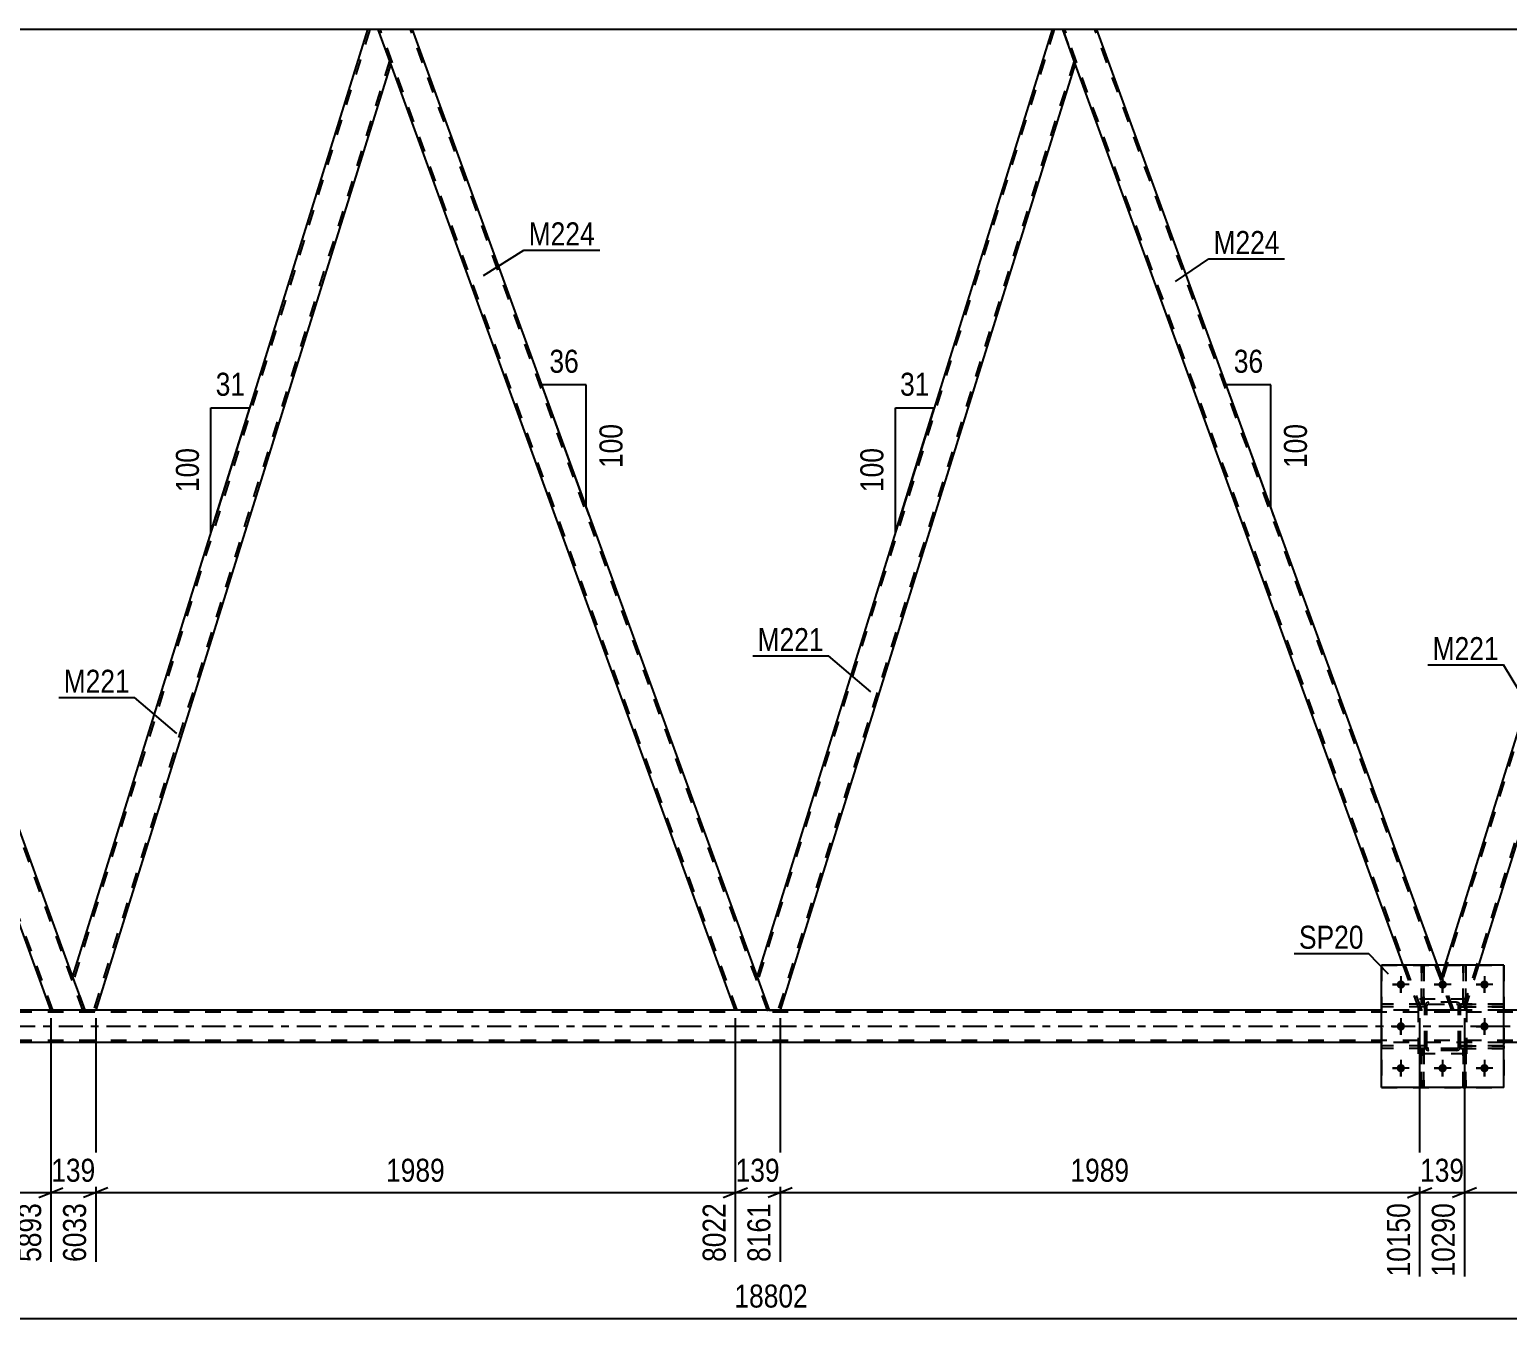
# Model space of a CAD drawing. Header units: millimetres. Extents: x 0 to 841, y 0 to 594.
# Drawn here: x 331.2 to 515, y 275.4 to 435.8 of the extents above; entities that cross this region are included whole.
import ezdxf

# ---------------------------------------------------------------- set-up
doc = ezdxf.new("R2010")
doc.units = ezdxf.units.MM
doc.linetypes.add('DXK_LINE_DOT2', pattern=[3.9198, 1.9599, -1.9599])
doc.linetypes.add('DXK_LINE_DOT3', pattern=[5.9187, 2.979, -0.9799, 0.9799, -0.9799])
doc.styles.add('Arial Narrow', font='ARIALN.TTF', dxfattribs={"height": 0.2})

# ---------------------------------------------------------------- blocks, each defined once
blk = doc.blocks.new('Part-103655156-4139 - 3756')
at = {"color": 7, "linetype": 'DXK_LINE_DOT2'}
for p, q in [((504.79, 314.51), (499.39, 314.51)), ((499.39, 314.19), (499.39, 314.51)), ((504.19, 314.19), (504.19, 314.51)), ((504.79, 314.51), (504.79, 314.19)), ((504.79, 314.19), (499.39, 314.19))]:
    blk.add_line(p, q, dxfattribs=at)
blk = doc.blocks.new('Part-103655156-4137 - 3756')
at = {"color": 7, "linetype": 'DXK_LINE_DOT2'}
for p, q in [((504.34, 319.35), (504.34, 314.51)), ((504.66, 319.35), (504.34, 319.35)), ((504.66, 314.51), (504.66, 319.35)), ((504.34, 315.11), (504.66, 315.11)), ((504.34, 314.51), (504.66, 314.51))]:
    blk.add_line(p, q, dxfattribs=at)
blk = doc.blocks.new('Part-103655156-3900 - 3756')
at = {"color": 2, "linetype": 'Continuous'}
for p, q in [((373.27, 435.76), (336.57, 318.01)), ((374.59, 435.76), (373.27, 435.76)), ((376.14, 431.5), (374.59, 435.76)), ((376.14, 431.5), (339.44, 313.76)), ((338.12, 313.76), (336.57, 318.01)), ((338.12, 313.76), (339.44, 313.76))]:
    blk.add_line(p, q, dxfattribs=at)
at = {"color": 7, "linetype": 'DXK_LINE_DOT2'}
for p, q in [((373.53, 435.76), (336.71, 317.63)), ((376, 431.88), (339.18, 313.76)), ((339.17, 313.76), (339.13, 313.76)), ((339.13, 313.76), (339.17, 313.76)), ((339.17, 313.76), (339.18, 313.76)), ((339.18, 313.76), (339.17, 313.76))]:
    blk.add_line(p, q, dxfattribs=at)
blk = doc.blocks.new('Part-103655156-4129 - 3756')
at = {"color": 7, "linetype": 'DXK_LINE_DOT2'}
for p, q in [((504.34, 304.15), (504.34, 308.99)), ((504.34, 308.99), (504.66, 308.99)), ((504.66, 308.99), (504.66, 304.15)), ((504.34, 308.39), (504.66, 308.39)), ((504.66, 304.15), (504.34, 304.15))]:
    blk.add_line(p, q, dxfattribs=at)
blk = doc.blocks.new('Part-103655156-3915 - 3756')
at = {"color": 2, "linetype": 'Continuous'}
for p, q in [((378.85, 435.75), (374.59, 435.75)), ((421.71, 318.01), (378.85, 435.75)), ((419, 313.76), (376.14, 431.5)), ((422.94, 313.76), (419, 313.76)), ((423.21, 313.76), (422.94, 313.76)), ((423.21, 313.76), (423.25, 313.76))]:
    blk.add_line(p, q, dxfattribs=at)
at = {"color": 7, "linetype": 'DXK_LINE_DOT2'}
for p, q in [((376.14, 431.5), (374.59, 435.75)), ((419.25, 313.76), (374.85, 435.75)), ((423, 313.76), (378.59, 435.75)), ((423.25, 313.76), (421.71, 318.01)), ((422.94, 313.76), (423.1, 313.76)), ((423.25, 313.76), (423.25, 313.76))]:
    blk.add_line(p, q, dxfattribs=at)
blk = doc.blocks.new('Part-103655156-3965 - 3756')
at = {"color": 7, "linetype": 'DXK_LINE_DOT2'}
for p, q in [((504.34, 314.51), (504.34, 319.35)), ((504.34, 319.35), (504.66, 319.35)), ((504.66, 319.35), (504.66, 314.51)), ((504.34, 315.11), (504.66, 315.11)), ((504.66, 314.51), (504.34, 314.51))]:
    blk.add_line(p, q, dxfattribs=at)
blk = doc.blocks.new('Part-103655156-3970 - 3756')
at = {"color": 2, "linetype": 'Continuous'}
for p, q in [((514.59, 319.35), (499.39, 319.35)), ((499.39, 304.15), (499.39, 319.35)), ((514.59, 304.15), (514.59, 319.35)), ((514.59, 304.15), (499.39, 304.15))]:
    blk.add_line(p, q, dxfattribs=at)
blk = doc.blocks.new('Part-103655156-3975 - 3756')
at = {"color": 7, "linetype": 'DXK_LINE_DOT2'}
for p, q in [((656.85, 313.52), (98.12, 313.52)), ((339.44, 313.76), (333.86, 313.76)), ((424.57, 313.76), (419, 313.76)), ((514.59, 313.76), (499.39, 313.76)), ((656.85, 310), (98.12, 310)), ((514.59, 309.76), (499.39, 309.76))]:
    blk.add_line(p, q, dxfattribs=at)
at = {"color": 2, "linetype": 'Continuous'}
for p, q in [((333.86, 313.76), (259.18, 313.76)), ((419, 313.76), (339.44, 313.76)), ((499.39, 313.76), (424.57, 313.76)), ((589.26, 313.76), (514.59, 313.76)), ((499.39, 309.76), (259.18, 309.76)), ((656.85, 309.76), (514.59, 309.76))]:
    blk.add_line(p, q, dxfattribs=at)
at = {"color": 7, "linetype": 'DXK_LINE_DOT3'}
blk.add_line((98.12, 311.76), (656.85, 311.76), dxfattribs=at)
blk = doc.blocks.new('Part-103655156-3990 - 3756')
at = {"color": 7, "linetype": 'DXK_LINE_DOT2'}
for p, q in [((543.79, 435.76), (506.98, 317.63)), ((546.27, 431.88), (509.45, 313.76)), ((507.26, 319.35), (506.84, 318.01)), ((511.45, 319.35), (509.7, 313.76)), ((508.39, 313.76), (506.84, 318.01)), ((509.7, 313.76), (508.39, 313.76))]:
    blk.add_line(p, q, dxfattribs=at)
at = {"color": 2, "linetype": 'Continuous'}
for p, q in [((543.54, 435.76), (507.26, 319.35)), ((544.86, 435.76), (543.54, 435.76)), ((546.41, 431.5), (544.86, 435.76)), ((546.41, 431.5), (511.45, 319.35))]:
    blk.add_line(p, q, dxfattribs=at)
blk = doc.blocks.new('Part-103655156-3996 - 3756')
at = {"color": 2, "linetype": 'Continuous'}
for p, q in [((373.27, 435.76), (293.71, 435.76)), ((458.41, 435.76), (378.85, 435.76)), ((543.54, 435.76), (463.98, 435.76))]:
    blk.add_line(p, q, dxfattribs=at)
at = {"color": 7, "linetype": 'DXK_LINE_DOT2'}
for p, q in [((378.85, 435.76), (373.27, 435.76)), ((463.98, 435.76), (458.41, 435.76))]:
    blk.add_line(p, q, dxfattribs=at)
blk = doc.blocks.new('Part-103655156-4017 - 3756')
at = {"color": 7, "linetype": 'DXK_LINE_DOT2'}
for p, q in [((504.79, 309.31), (499.39, 309.31)), ((499.39, 309.31), (499.39, 308.99)), ((504.79, 308.99), (499.39, 308.99)), ((504.19, 308.99), (504.19, 309.31)), ((504.79, 308.99), (504.79, 309.31))]:
    blk.add_line(p, q, dxfattribs=at)
blk = doc.blocks.new('Part-103655156-4203 - 3756')
at = {"color": 7, "linetype": 'DXK_LINE_DOT2'}
for p, q in [((509.54, 314.51), (509.54, 319.35)), ((509.54, 319.35), (509.86, 319.35)), ((509.86, 319.35), (509.86, 314.51)), ((509.54, 315.11), (509.86, 315.11)), ((509.86, 314.51), (509.54, 314.51))]:
    blk.add_line(p, q, dxfattribs=at)
blk = doc.blocks.new('Part-103655156-4043 - 3756')
at = {"color": 7, "linetype": 'DXK_LINE_DOT2'}
for p, q in [((499.39, 319.35), (514.59, 319.35)), ((499.39, 319.35), (499.39, 304.15)), ((514.59, 319.35), (514.59, 304.15)), ((499.39, 304.15), (514.59, 304.15))]:
    blk.add_line(p, q, dxfattribs=at)
blk = doc.blocks.new('Part-103655156-4191 - 3756')
at = {"color": 7, "linetype": 'DXK_LINE_DOT2'}
for p, q in [((504.66, 308.99), (504.34, 308.99)), ((504.34, 308.99), (504.34, 304.15)), ((504.66, 304.15), (504.66, 308.99)), ((504.34, 308.39), (504.66, 308.39)), ((504.34, 304.15), (504.66, 304.15))]:
    blk.add_line(p, q, dxfattribs=at)
blk = doc.blocks.new('Part-103655156-4055 - 3756')
at = {"color": 7, "linetype": 'DXK_LINE_DOT2'}
for p, q in [((504.79, 314.51), (499.39, 314.51)), ((499.39, 314.51), (499.39, 314.19)), ((504.19, 314.19), (504.19, 314.51)), ((504.79, 314.19), (504.79, 314.51)), ((504.79, 314.19), (499.39, 314.19))]:
    blk.add_line(p, q, dxfattribs=at)
blk = doc.blocks.new('Part-103655156-4058 - 3756')
at = {"color": 7, "linetype": 'DXK_LINE_DOT2'}
for p, q in [((514.59, 309.31), (509.19, 309.31)), ((509.19, 309.31), (509.19, 308.99)), ((509.19, 308.99), (514.59, 308.99)), ((509.79, 308.99), (509.79, 309.31)), ((514.59, 308.99), (514.59, 309.31))]:
    blk.add_line(p, q, dxfattribs=at)
blk = doc.blocks.new('Part-103655156-4061 - 3756')
at = {"color": 7, "linetype": 'DXK_LINE_DOT2'}
for p, q in [((514.59, 314.51), (509.19, 314.51)), ((509.19, 314.51), (509.19, 314.19)), ((509.79, 314.19), (509.79, 314.51)), ((514.59, 314.19), (514.59, 314.51)), ((509.19, 314.19), (514.59, 314.19))]:
    blk.add_line(p, q, dxfattribs=at)
blk = doc.blocks.new('Part-103655156-4073 - 3756')
at = {"color": 2, "linetype": 'Continuous'}
for p, q in [((458.41, 435.76), (421.71, 318.01)), ((459.73, 435.76), (458.41, 435.76)), ((461.27, 431.5), (459.73, 435.76)), ((461.27, 431.5), (424.57, 313.76)), ((423.25, 313.76), (421.71, 318.01)), ((423.25, 313.76), (424.57, 313.76))]:
    blk.add_line(p, q, dxfattribs=at)
at = {"color": 7, "linetype": 'DXK_LINE_DOT2'}
for p, q in [((458.66, 435.76), (421.84, 317.63)), ((461.14, 431.88), (424.32, 313.76)), ((424.3, 313.76), (424.26, 313.76)), ((424.26, 313.76), (424.3, 313.76)), ((424.3, 313.76), (424.32, 313.76)), ((424.32, 313.76), (424.3, 313.76))]:
    blk.add_line(p, q, dxfattribs=at)
blk = doc.blocks.new('Part-103655156-4078 - 3756')
at = {"color": 2, "linetype": 'Continuous'}
for p, q in [((463.98, 435.75), (459.73, 435.75)), ((506.35, 319.35), (463.98, 435.75)), ((502.09, 319.35), (461.27, 431.5))]:
    blk.add_line(p, q, dxfattribs=at)
at = {"color": 7, "linetype": 'DXK_LINE_DOT2'}
for p, q in [((459.73, 435.75), (461.27, 431.5)), ((504.39, 313.76), (459.98, 435.75)), ((508.13, 313.76), (463.73, 435.75)), ((504.13, 313.76), (502.09, 319.35)), ((508.39, 313.76), (506.35, 319.35)), ((508.39, 313.76), (504.13, 313.76))]:
    blk.add_line(p, q, dxfattribs=at)
blk = doc.blocks.new('Part-103655156-4141 - 3756')
at = {"color": 7, "linetype": 'DXK_LINE_DOT2'}
for p, q in [((504.79, 314.27), (504.82, 314.46)), ((504.82, 314.46), (504.79, 314.27)), ((505.03, 314.27), (505.04, 314.37)), ((505.04, 314.37), (505.1, 314.44)), ((505.08, 314.72), (505.27, 314.75)), ((505.27, 314.75), (505.08, 314.72)), ((505.1, 314.44), (505.17, 314.5)), ((505.17, 314.5), (505.27, 314.51)), ((508.71, 314.75), (505.27, 314.75)), ((505.27, 314.51), (508.71, 314.51)), ((508.71, 314.75), (508.89, 314.72)), ((508.89, 314.72), (508.71, 314.75)), ((508.71, 314.51), (508.8, 314.5)), ((508.8, 314.5), (508.88, 314.44)), ((508.88, 314.44), (508.93, 314.37)), ((508.93, 314.37), (508.95, 314.27)), ((509.15, 314.46), (509.19, 314.27)), ((509.19, 314.27), (509.15, 314.46)), ((504.79, 309.23), (504.79, 314.27)), ((505.03, 309.23), (505.03, 314.27)), ((508.95, 309.23), (508.95, 314.27)), ((509.19, 309.23), (509.19, 314.27)), ((504.82, 309.05), (504.79, 309.23)), ((504.79, 309.23), (504.82, 309.05)), ((505.04, 309.14), (505.03, 309.23)), ((505.1, 309.06), (505.04, 309.14)), ((505.17, 309.01), (505.1, 309.06)), ((505.27, 308.99), (505.17, 309.01)), ((508.71, 308.99), (505.27, 308.99)), ((508.8, 309.01), (508.71, 308.99)), ((508.88, 309.06), (508.8, 309.01)), ((508.93, 309.14), (508.88, 309.06)), ((508.95, 309.23), (508.93, 309.14)), ((509.19, 309.23), (509.15, 309.05)), ((509.15, 309.05), (509.19, 309.23)), ((505.27, 308.75), (505.08, 308.79)), ((505.08, 308.79), (505.27, 308.75)), ((508.71, 308.75), (505.27, 308.75)), ((508.89, 308.79), (508.71, 308.75)), ((508.71, 308.75), (508.89, 308.79))]:
    blk.add_line(p, q, dxfattribs=at)
at = {"color": 7, "linetype": 'DXK_LINE_DOT3'}
blk.add_line((506.99, 311.75), (506.99, 311.75), dxfattribs=at)
at = {"color": 7, "linetype": 'DXK_LINE_DOT2'}
for centre, start, end in [((505.27, 314.27), 112.5, 157.5), ((505.27, 314.27), 112.5, 157.5), ((508.71, 314.27), 22.5, 67.5), ((508.71, 314.27), 22.5, 67.5), ((505.27, 309.23), 202.5, 247.5), ((505.27, 309.23), 202.5, 247.5), ((508.71, 309.23), 292.5, 337.5), ((508.71, 309.23), 292.5, 337.5)]:
    blk.add_arc(centre, 0.48, start, end, dxfattribs=at)
blk = doc.blocks.new('Part-103655156-4093 - 3756')
at = {"color": 2, "linetype": 'Continuous'}
for p, q in [((293.71, 435.76), (289.46, 435.76)), ((336.57, 318.01), (293.71, 435.76)), ((333.86, 313.76), (291, 431.5)), ((337.8, 313.76), (333.86, 313.76)), ((338.08, 313.76), (337.8, 313.76)), ((338.08, 313.76), (338.12, 313.76))]:
    blk.add_line(p, q, dxfattribs=at)
at = {"color": 7, "linetype": 'DXK_LINE_DOT2'}
for p, q in [((291, 431.5), (289.46, 435.76)), ((334.12, 313.76), (289.71, 435.76)), ((337.86, 313.76), (293.46, 435.76)), ((338.12, 313.76), (336.57, 318.01)), ((337.8, 313.76), (337.97, 313.76)), ((338.12, 313.76), (338.12, 313.76))]:
    blk.add_line(p, q, dxfattribs=at)
blk = doc.blocks.new('Part-103655156-4108 - 3756')
at = {"color": 7, "linetype": 'DXK_LINE_DOT2'}
for p, q in [((509.54, 304.15), (509.54, 308.99)), ((509.54, 308.99), (509.86, 308.99)), ((509.86, 308.99), (509.86, 304.15)), ((509.54, 308.39), (509.86, 308.39)), ((509.86, 304.15), (509.54, 304.15))]:
    blk.add_line(p, q, dxfattribs=at)
blk = doc.blocks.new('Part-103655156-4122 - 3756')
at = {"color": 7, "linetype": 'DXK_LINE_DOT2'}
for p, q in [((509.99, 315.15), (503.99, 315.15)), ((503.99, 308.35), (503.99, 315.15)), ((509.99, 308.35), (509.99, 315.15)), ((509.99, 308.35), (503.99, 308.35))]:
    blk.add_line(p, q, dxfattribs=at)
blk = doc.blocks.new('Part-103655156-4123 - 3756')
at = {"color": 7, "linetype": 'DXK_LINE_DOT2'}
for p, q in [((504.79, 314.27), (504.82, 314.46)), ((504.82, 314.46), (504.79, 314.27)), ((505.03, 314.27), (505.04, 314.37)), ((505.04, 314.37), (505.1, 314.44)), ((505.08, 314.72), (505.27, 314.75)), ((505.27, 314.75), (505.08, 314.72)), ((505.1, 314.44), (505.17, 314.5)), ((505.17, 314.5), (505.27, 314.51)), ((508.71, 314.75), (505.27, 314.75)), ((505.27, 314.51), (508.71, 314.51)), ((508.71, 314.75), (508.89, 314.72)), ((508.89, 314.72), (508.71, 314.75)), ((508.71, 314.51), (508.8, 314.5)), ((508.8, 314.5), (508.88, 314.44)), ((508.88, 314.44), (508.93, 314.37)), ((508.93, 314.37), (508.95, 314.27)), ((509.15, 314.46), (509.19, 314.27)), ((509.19, 314.27), (509.15, 314.46)), ((504.79, 309.23), (504.79, 314.27)), ((505.03, 309.23), (505.03, 314.27)), ((508.95, 309.23), (508.95, 314.27)), ((509.19, 309.23), (509.19, 314.27)), ((504.82, 309.05), (504.79, 309.23)), ((504.79, 309.23), (504.82, 309.05)), ((505.04, 309.14), (505.03, 309.23)), ((505.1, 309.06), (505.04, 309.14)), ((505.17, 309.01), (505.1, 309.06)), ((505.27, 308.99), (505.17, 309.01)), ((508.71, 308.99), (505.27, 308.99)), ((508.8, 309.01), (508.71, 308.99)), ((508.88, 309.06), (508.8, 309.01)), ((508.93, 309.14), (508.88, 309.06)), ((508.95, 309.23), (508.93, 309.14)), ((509.19, 309.23), (509.15, 309.05)), ((509.15, 309.05), (509.19, 309.23)), ((505.27, 308.75), (505.08, 308.79)), ((505.08, 308.79), (505.27, 308.75)), ((508.71, 308.75), (505.27, 308.75)), ((508.89, 308.79), (508.71, 308.75)), ((508.71, 308.75), (508.89, 308.79))]:
    blk.add_line(p, q, dxfattribs=at)
at = {"color": 7, "linetype": 'DXK_LINE_DOT3'}
blk.add_line((506.99, 311.75), (506.99, 311.75), dxfattribs=at)
at = {"color": 7, "linetype": 'DXK_LINE_DOT2'}
for centre, start, end in [((505.27, 314.27), 112.5, 157.5), ((505.27, 314.27), 112.5, 157.5), ((508.71, 314.27), 22.5, 67.5), ((508.71, 314.27), 22.5, 67.5), ((505.27, 309.23), 202.5, 247.5), ((505.27, 309.23), 202.5, 247.5), ((508.71, 309.23), 292.5, 337.5), ((508.71, 309.23), 292.5, 337.5)]:
    blk.add_arc(centre, 0.48, start, end, dxfattribs=at)
blk = doc.blocks.new('Bolt-103655156-4133 - 3756')
at = {"color": 1, "linetype": 'Continuous'}
for p, q in [((500.75, 316.95), (501.44, 316.95)), ((501.79, 317.99), (501.79, 317.3)), ((501.79, 315.91), (501.79, 316.61)), ((502.83, 316.95), (502.13, 316.95)), ((505.95, 316.95), (506.64, 316.95)), ((506.99, 317.99), (506.99, 317.3)), ((506.99, 315.91), (506.99, 316.61)), ((508.03, 316.95), (507.33, 316.95)), ((511.15, 316.95), (511.84, 316.95)), ((512.19, 317.99), (512.19, 317.3)), ((512.19, 315.91), (512.19, 316.61)), ((513.23, 316.95), (512.53, 316.95)), ((501.79, 312.79), (501.79, 312.1)), ((512.19, 312.79), (512.19, 312.1)), ((500.75, 311.75), (501.44, 311.75)), ((501.79, 310.71), (501.79, 311.41)), ((502.83, 311.75), (502.13, 311.75)), ((511.15, 311.75), (511.84, 311.75)), ((512.19, 310.71), (512.19, 311.41)), ((513.23, 311.75), (512.53, 311.75)), ((501.79, 307.59), (501.79, 306.9)), ((506.99, 307.59), (506.99, 306.9)), ((512.19, 307.59), (512.19, 306.9)), ((500.75, 306.55), (501.44, 306.55)), ((501.79, 305.51), (501.79, 306.21)), ((502.83, 306.55), (502.13, 306.55)), ((505.95, 306.55), (506.64, 306.55)), ((506.99, 305.51), (506.99, 306.21)), ((508.03, 306.55), (507.33, 306.55)), ((511.15, 306.55), (511.84, 306.55)), ((512.19, 305.51), (512.19, 306.21)), ((513.23, 306.55), (512.53, 306.55))]:
    blk.add_line(p, q, dxfattribs=at)
blk = doc.blocks.new('Part-103655156-4138 - 3756')
at = {"color": 7, "linetype": 'DXK_LINE_DOT2'}
for p, q in [((504.79, 309.31), (499.39, 309.31)), ((499.39, 308.99), (499.39, 309.31)), ((504.79, 308.99), (499.39, 308.99)), ((504.19, 308.99), (504.19, 309.31)), ((504.79, 309.31), (504.79, 308.99))]:
    blk.add_line(p, q, dxfattribs=at)
blk = doc.blocks.new('Part-103655156-4140 - 3756')
at = {"color": 7, "linetype": 'DXK_LINE_DOT2'}
for p, q in [((509.19, 308.99), (509.19, 309.31)), ((509.19, 309.31), (514.59, 309.31)), ((514.59, 308.99), (509.19, 308.99)), ((509.79, 308.99), (509.79, 309.31)), ((514.59, 309.31), (514.59, 308.99))]:
    blk.add_line(p, q, dxfattribs=at)
blk = doc.blocks.new('Part-103655156-4148 - 3756')
at = {"color": 7, "linetype": 'DXK_LINE_DOT2'}
for p, q in [((509.86, 308.99), (509.54, 308.99)), ((509.54, 308.99), (509.54, 304.15)), ((509.86, 304.15), (509.86, 308.99)), ((509.54, 308.39), (509.86, 308.39)), ((509.54, 304.15), (509.86, 304.15))]:
    blk.add_line(p, q, dxfattribs=at)
blk = doc.blocks.new('Part-103655156-4172 - 3756')
at = {"color": 7, "linetype": 'DXK_LINE_DOT2'}
for p, q in [((509.54, 319.35), (509.54, 314.51)), ((509.86, 319.35), (509.54, 319.35)), ((509.86, 314.51), (509.86, 319.35)), ((509.54, 315.11), (509.86, 315.11)), ((509.54, 314.51), (509.86, 314.51))]:
    blk.add_line(p, q, dxfattribs=at)
blk = doc.blocks.new('Part-103655156-4175 - 3756')
at = {"color": 7, "linetype": 'DXK_LINE_DOT2'}
for p, q in [((509.19, 314.19), (509.19, 314.51)), ((509.19, 314.51), (514.59, 314.51)), ((509.79, 314.19), (509.79, 314.51)), ((514.59, 314.51), (514.59, 314.19)), ((514.59, 314.19), (509.19, 314.19))]:
    blk.add_line(p, q, dxfattribs=at)
blk = doc.blocks.new('Part-103655156-4176 - 3756')
at = {"color": 7, "linetype": 'DXK_LINE_DOT2'}
for p, q in [((509.99, 315.15), (503.99, 315.15)), ((503.99, 308.35), (503.99, 315.15)), ((509.99, 308.35), (509.99, 315.15)), ((509.99, 308.35), (503.99, 308.35))]:
    blk.add_line(p, q, dxfattribs=at)
blk = doc.blocks.new('Bolt-103655156-4200 - 3756')
at = {"linetype": 'Continuous'}
for points in [[(502.31, 316.95, -1), (501.27, 316.95, -1)], [(507.51, 316.95, -1), (506.47, 316.95, -1)], [(512.71, 316.95, -1), (511.67, 316.95, -1)], [(502.31, 311.75, -1), (501.27, 311.75, -1)], [(512.71, 311.75, -1), (511.67, 311.75, -1)], [(502.31, 306.55, -1), (501.27, 306.55, -1)], [(507.51, 306.55, -1), (506.47, 306.55, -1)], [(512.71, 306.55, -1), (511.67, 306.55, -1)]]:
    blk.add_hatch(color=1, dxfattribs=at).paths.add_polyline_path(points)
at = {"color": 1, "linetype": 'Continuous'}
for p, q in [((502.83, 316.95), (500.75, 316.95)), ((501.79, 317.99), (501.79, 315.91)), ((508.03, 316.95), (505.95, 316.95)), ((506.99, 317.99), (506.99, 315.91)), ((513.23, 316.95), (511.15, 316.95)), ((512.19, 317.99), (512.19, 315.91)), ((501.79, 312.79), (501.79, 310.71)), ((512.19, 312.79), (512.19, 310.71)), ((502.83, 311.75), (500.75, 311.75)), ((513.23, 311.75), (511.15, 311.75)), ((501.79, 307.59), (501.79, 305.51)), ((506.99, 307.59), (506.99, 305.51)), ((512.19, 307.59), (512.19, 305.51)), ((502.83, 306.55), (500.75, 306.55)), ((508.03, 306.55), (505.95, 306.55)), ((513.23, 306.55), (511.15, 306.55))]:
    blk.add_line(p, q, dxfattribs=at)
blk = doc.blocks.new('AngleDimension-103655156-12623 - 3756')
at = {"color": 7, "linetype": 'Continuous'}
for p, q in [((438.92, 388.7), (443.74, 388.7)), ((438.92, 373.23), (443.74, 388.7)), ((438.92, 373.23), (438.92, 388.7)), ((439.19, 374.1), (438.92, 373.23))]:
    blk.add_line(p, q, dxfattribs=at)
at = {"color": 0}
for points in [[(443.76, 389.6), (443.76, 393.8), (438.9, 393.8), (438.9, 389.6)], [(438.02, 384.3), (433.82, 384.3), (433.82, 377.62), (438.02, 377.62)]]:
    blk.add_wipeout(points, dxfattribs=at)
at = {"color": 3, "style": 'Arial Narrow'}
blk.add_text('31', height=2.863, dxfattribs=at).set_placement((439.5, 390.2))
blk.add_text('100', height=2.863, rotation=90.0002, dxfattribs=at).set_placement((437.42, 378.22))
blk = doc.blocks.new('StraightDimension-103655156-4549 - 3756')
at = {"color": 7, "linetype": 'Continuous'}
blk.add_line((51.62, 275.42), (795.3, 275.42), dxfattribs=at)
at = {"color": 0}
blk.add_wipeout([(428.63, 276.17), (428.63, 280.37), (418.29, 280.37), (418.29, 276.17)], dxfattribs=at)
at = {"color": 3, "style": 'Arial Narrow'}
blk.add_text('18802', height=2.863, dxfattribs=at).set_placement((418.89, 276.77))
blk = doc.blocks.new('StraightDimension-103655156-8560 - 3756')
at = {"color": 7, "linetype": 'Continuous'}
for p, q in [((424.57, 312.76), (424.57, 282.45)), ((504.13, 312.76), (504.13, 280.63)), ((426.07, 291.67), (423.07, 290.47)), ((424.57, 291.07), (504.13, 291.07)), ((502.63, 290.47), (505.63, 291.67))]:
    blk.add_line(p, q, dxfattribs=at)
at = {"color": 0}
blk.add_wipeout([(468.61, 291.82), (468.61, 296.02), (460.09, 296.02), (460.09, 291.82)], dxfattribs=at)
at = {"color": 0, "linetype": 'Continuous'}
blk.add_wipeout([(503.53, 290.37), (499.33, 290.37), (499.33, 280.03), (503.53, 280.03)], dxfattribs=at)
at = {"color": 3, "style": 'Arial Narrow'}
blk.add_text('1989', height=2.863, dxfattribs=at).set_placement((460.69, 292.42))
at = {"color": 3, "linetype": 'Continuous', "style": 'Arial Narrow'}
blk.add_text('10150', height=2.863, rotation=90.0002, dxfattribs=at).set_placement((502.93, 280.63))
blk = doc.blocks.new('StraightDimension-103655156-8561 - 3756')
at = {"color": 7, "linetype": 'Continuous'}
for p, q in [((419, 312.76), (419, 282.45)), ((424.57, 312.76), (424.57, 282.45)), ((417.5, 290.47), (420.5, 291.67)), ((419, 291.07), (424.57, 291.07)), ((426.07, 291.67), (423.07, 290.47))]:
    blk.add_line(p, q, dxfattribs=at)
at = {"color": 0}
blk.add_wipeout([(425.13, 291.82), (425.13, 296.02), (418.44, 296.02), (418.44, 291.82)], dxfattribs=at)
at = {"color": 0, "linetype": 'Continuous'}
blk.add_wipeout([(423.97, 290.37), (419.77, 290.37), (419.77, 281.85), (423.97, 281.85)], dxfattribs=at)
at = {"color": 3, "style": 'Arial Narrow'}
blk.add_text('139', height=2.863, dxfattribs=at).set_placement((419.04, 292.42))
at = {"color": 3, "linetype": 'Continuous', "style": 'Arial Narrow'}
blk.add_text('8161', height=2.863, rotation=90.0002, dxfattribs=at).set_placement((423.37, 282.45))
blk = doc.blocks.new('StraightDimension-103655156-8562 - 3756')
at = {"color": 7, "linetype": 'Continuous'}
for p, q in [((339.44, 312.76), (339.44, 282.45)), ((419, 312.76), (419, 282.45)), ((340.94, 291.67), (337.94, 290.47)), ((339.44, 291.07), (419, 291.07)), ((417.5, 290.47), (420.5, 291.67))]:
    blk.add_line(p, q, dxfattribs=at)
at = {"color": 0}
blk.add_wipeout([(383.47, 291.82), (383.47, 296.02), (374.96, 296.02), (374.96, 291.82)], dxfattribs=at)
at = {"color": 0, "linetype": 'Continuous'}
blk.add_wipeout([(418.4, 290.37), (414.2, 290.37), (414.2, 281.85), (418.4, 281.85)], dxfattribs=at)
at = {"color": 3, "style": 'Arial Narrow'}
blk.add_text('1989', height=2.863, dxfattribs=at).set_placement((375.56, 292.42))
at = {"color": 3, "linetype": 'Continuous', "style": 'Arial Narrow'}
blk.add_text('8022', height=2.863, rotation=90.0002, dxfattribs=at).set_placement((417.8, 282.45))
blk = doc.blocks.new('AngleDimension-103655156-12609 - 3756')
at = {"color": 7, "linetype": 'Continuous'}
for p, q in [((353.78, 388.7), (358.61, 388.7)), ((353.78, 373.23), (358.61, 388.7)), ((353.78, 373.23), (353.78, 388.7)), ((354.06, 374.1), (353.78, 373.23))]:
    blk.add_line(p, q, dxfattribs=at)
at = {"color": 0}
for points in [[(358.62, 389.6), (358.62, 393.8), (353.77, 393.8), (353.77, 389.6)], [(352.88, 384.3), (348.68, 384.3), (348.68, 377.62), (352.88, 377.62)]]:
    blk.add_wipeout(points, dxfattribs=at)
at = {"color": 3, "style": 'Arial Narrow'}
blk.add_text('31', height=2.863, dxfattribs=at).set_placement((354.37, 390.2))
blk.add_text('100', height=2.863, rotation=90.0002, dxfattribs=at).set_placement((352.28, 378.22))
blk = doc.blocks.new('StraightDimension-103655156-8559 - 3756')
at = {"color": 7, "linetype": 'Continuous'}
for p, q in [((504.13, 312.76), (504.13, 280.63)), ((509.7, 312.76), (509.7, 280.63)), ((502.63, 290.47), (505.63, 291.67)), ((504.13, 291.07), (509.7, 291.07)), ((511.2, 291.67), (508.2, 290.47))]:
    blk.add_line(p, q, dxfattribs=at)
at = {"color": 0}
blk.add_wipeout([(510.26, 291.82), (510.26, 296.02), (503.58, 296.02), (503.58, 291.82)], dxfattribs=at)
at = {"color": 0, "linetype": 'Continuous'}
blk.add_wipeout([(509.1, 290.37), (504.9, 290.37), (504.9, 280.03), (509.1, 280.03)], dxfattribs=at)
at = {"color": 3, "style": 'Arial Narrow'}
blk.add_text('139', height=2.863, dxfattribs=at).set_placement((504.18, 292.42))
at = {"color": 3, "linetype": 'Continuous', "style": 'Arial Narrow'}
blk.add_text('10290', height=2.863, rotation=90.0002, dxfattribs=at).set_placement((508.5, 280.63))
blk = doc.blocks.new('AngleDimension-103655156-5254 - 3756')
at = {"color": 7, "linetype": 'Continuous'}
for p, q in [((400.47, 391.56), (394.93, 391.56)), ((400.47, 376.34), (394.93, 391.56)), ((400.47, 376.34), (400.47, 391.56)), ((400.88, 375.24), (400.47, 376.34))]:
    blk.add_line(p, q, dxfattribs=at)
at = {"color": 0}
for points in [[(400.13, 392.46), (400.13, 396.66), (395.28, 396.66), (395.28, 392.46)], [(405.57, 387.29), (401.37, 387.29), (401.37, 380.61), (405.57, 380.61)]]:
    blk.add_wipeout(points, dxfattribs=at)
at = {"color": 3, "style": 'Arial Narrow'}
blk.add_text('36', height=2.863, dxfattribs=at).set_placement((395.88, 393.06))
blk.add_text('100', height=2.863, rotation=90.0002, dxfattribs=at).set_placement((404.97, 381.21))
blk = doc.blocks.new('AngleDimension-103655156-5268 - 3756')
at = {"color": 7, "linetype": 'Continuous'}
for p, q in [((485.61, 391.56), (480.07, 391.56)), ((485.61, 376.34), (480.07, 391.56)), ((485.61, 376.34), (485.61, 391.56)), ((486.01, 375.24), (485.61, 376.34))]:
    blk.add_line(p, q, dxfattribs=at)
at = {"color": 0}
for points in [[(485.27, 392.46), (485.27, 396.66), (480.41, 396.66), (480.41, 392.46)], [(490.71, 387.29), (486.51, 387.29), (486.51, 380.61), (490.71, 380.61)]]:
    blk.add_wipeout(points, dxfattribs=at)
at = {"color": 3, "style": 'Arial Narrow'}
blk.add_text('36', height=2.863, dxfattribs=at).set_placement((481.01, 393.06))
blk.add_text('100', height=2.863, rotation=90.0002, dxfattribs=at).set_placement((490.11, 381.21))
blk = doc.blocks.new('StraightDimension-103655156-8558 - 3756')
at = {"color": 7, "linetype": 'Continuous'}
for p, q in [((509.7, 312.76), (509.7, 280.63)), ((589.26, 312.76), (589.26, 280.63)), ((511.2, 291.67), (508.2, 290.47)), ((509.7, 291.07), (589.26, 291.07)), ((587.76, 290.47), (590.76, 291.67))]:
    blk.add_line(p, q, dxfattribs=at)
at = {"color": 0}
blk.add_wipeout([(553.74, 291.82), (553.74, 296.02), (545.23, 296.02), (545.23, 291.82)], dxfattribs=at)
at = {"color": 0, "linetype": 'Continuous'}
blk.add_wipeout([(588.66, 290.37), (584.46, 290.37), (584.46, 280.03), (588.66, 280.03)], dxfattribs=at)
at = {"color": 3, "style": 'Arial Narrow'}
blk.add_text('1989', height=2.863, dxfattribs=at).set_placement((545.83, 292.42))
at = {"color": 3, "linetype": 'Continuous', "style": 'Arial Narrow'}
blk.add_text('12279', height=2.863, rotation=90.0002, dxfattribs=at).set_placement((588.06, 280.63))
blk = doc.blocks.new('StraightDimension-103655156-8563 - 3756')
at = {"color": 7, "linetype": 'Continuous'}
for p, q in [((333.86, 312.76), (333.86, 282.45)), ((339.44, 312.76), (339.44, 282.45)), ((332.36, 290.47), (335.36, 291.67)), ((333.86, 291.07), (339.44, 291.07)), ((340.94, 291.67), (337.94, 290.47))]:
    blk.add_line(p, q, dxfattribs=at)
at = {"color": 0}
blk.add_wipeout([(339.99, 291.82), (339.99, 296.02), (333.31, 296.02), (333.31, 291.82)], dxfattribs=at)
at = {"color": 0, "linetype": 'Continuous'}
blk.add_wipeout([(338.84, 290.37), (334.64, 290.37), (334.64, 281.85), (338.84, 281.85)], dxfattribs=at)
at = {"color": 3, "style": 'Arial Narrow'}
blk.add_text('139', height=2.863, dxfattribs=at).set_placement((333.91, 292.42))
at = {"color": 3, "linetype": 'Continuous', "style": 'Arial Narrow'}
blk.add_text('6033', height=2.863, rotation=90.0002, dxfattribs=at).set_placement((338.24, 282.45))
blk = doc.blocks.new('StraightDimension-103655156-8564 - 3756')
at = {"color": 7, "linetype": 'Continuous'}
for p, q in [((254.3, 312.76), (254.3, 282.45)), ((333.86, 312.76), (333.86, 282.45)), ((255.8, 291.67), (252.8, 290.47)), ((254.3, 291.07), (333.86, 291.07)), ((332.36, 290.47), (335.36, 291.67))]:
    blk.add_line(p, q, dxfattribs=at)
at = {"color": 0}
blk.add_wipeout([(298.34, 291.82), (298.34, 296.02), (289.83, 296.02), (289.83, 291.82)], dxfattribs=at)
at = {"color": 0, "linetype": 'Continuous'}
blk.add_wipeout([(333.26, 290.37), (329.06, 290.37), (329.06, 281.85), (333.26, 281.85)], dxfattribs=at)
at = {"color": 3, "style": 'Arial Narrow'}
blk.add_text('1989', height=2.863, dxfattribs=at).set_placement((290.43, 292.42))
at = {"color": 3, "linetype": 'Continuous', "style": 'Arial Narrow'}
blk.add_text('5893', height=2.863, rotation=90.0002, dxfattribs=at).set_placement((332.66, 282.45))
blk = doc.blocks.new('Mark-103655156-3896 - 3756')
at = {"color": 0}
blk.add_wipeout([(343.68, 353.25), (343.68, 356.25), (335.46, 356.25), (335.46, 353.25)], dxfattribs=at)
blk.add_wipeout([(343.68, 353.25), (343.68, 356.25), (335.46, 356.25), (335.46, 353.25)], dxfattribs=at)
at = {"color": 30, "linetype": 'Continuous'}
for p in [(334.86, 352.65), (349.54, 348.2)]:
    blk.add_line(p, (344.28, 352.65), dxfattribs=at)
at = {"color": 3, "style": 'Arial Narrow'}
blk.add_text('M221', height=2.863, dxfattribs=at).set_placement((335.46, 353.25))
blk = doc.blocks.new('Mark-103655156-3911 - 3756')
at = {"color": 0}
blk.add_wipeout([(401.53, 408.91), (401.53, 411.91), (393.3, 411.91), (393.3, 408.91)], dxfattribs=at)
blk.add_wipeout([(401.53, 408.91), (401.53, 411.91), (393.3, 411.91), (393.3, 408.91)], dxfattribs=at)
at = {"color": 30, "linetype": 'Continuous'}
for p, q in [((387.66, 405.16), (392.7, 408.31)), ((392.7, 408.31), (402.13, 408.31))]:
    blk.add_line(p, q, dxfattribs=at)
at = {"color": 3, "style": 'Arial Narrow'}
blk.add_text('M224', height=2.863, dxfattribs=at).set_placement((393.3, 408.91))
blk = doc.blocks.new('Mark-103655156-3966 - 3756')
at = {"color": 0}
blk.add_wipeout([(497.15, 321.41), (497.15, 324.41), (489.12, 324.41), (489.12, 321.41)], dxfattribs=at)
blk.add_wipeout([(497.15, 321.41), (497.15, 324.41), (489.12, 324.41), (489.12, 321.41)], dxfattribs=at)
at = {"color": 30, "linetype": 'Continuous'}
for p in [(488.52, 320.81), (500.27, 318.23)]:
    blk.add_line(p, (497.75, 320.81), dxfattribs=at)
at = {"color": 3, "style": 'Arial Narrow'}
blk.add_text('SP20', height=2.863, dxfattribs=at).set_placement((489.12, 321.41))
blk = doc.blocks.new('Mark-103655156-3986 - 3756')
at = {"color": 0}
blk.add_wipeout([(513.96, 357.31), (513.96, 360.31), (505.74, 360.31), (505.74, 357.31)], dxfattribs=at)
blk.add_wipeout([(513.96, 357.31), (513.96, 360.31), (505.74, 360.31), (505.74, 357.31)], dxfattribs=at)
at = {"color": 30, "linetype": 'Continuous'}
for p in [(505.14, 356.71), (518.64, 350.01)]:
    blk.add_line(p, (514.56, 356.71), dxfattribs=at)
at = {"color": 3, "style": 'Arial Narrow'}
blk.add_text('M221', height=2.863, dxfattribs=at).set_placement((505.74, 357.31))
blk = doc.blocks.new('Mark-103655156-4069 - 3756')
at = {"color": 0}
blk.add_wipeout([(429.99, 358.43), (429.99, 361.43), (421.77, 361.43), (421.77, 358.43)], dxfattribs=at)
blk.add_wipeout([(429.99, 358.43), (429.99, 361.43), (421.77, 361.43), (421.77, 358.43)], dxfattribs=at)
at = {"color": 30, "linetype": 'Continuous'}
for p in [(421.17, 357.83), (435.85, 353.38)]:
    blk.add_line(p, (430.59, 357.83), dxfattribs=at)
at = {"color": 3, "style": 'Arial Narrow'}
blk.add_text('M221', height=2.863, dxfattribs=at).set_placement((421.77, 358.43))
blk = doc.blocks.new('Mark-103655156-4074 - 3756')
at = {"color": 0}
blk.add_wipeout([(486.71, 407.83), (486.71, 410.83), (478.49, 410.83), (478.49, 407.83)], dxfattribs=at)
blk.add_wipeout([(486.71, 407.83), (486.71, 410.83), (478.49, 410.83), (478.49, 407.83)], dxfattribs=at)
at = {"color": 30, "linetype": 'Continuous'}
for p, q in [((473.76, 404.41), (477.89, 407.23)), ((477.89, 407.23), (487.31, 407.23))]:
    blk.add_line(p, q, dxfattribs=at)
at = {"color": 3, "style": 'Arial Narrow'}
blk.add_text('M224', height=2.863, dxfattribs=at).set_placement((478.49, 407.83))

msp = doc.modelspace()

# ---------------------------------------------------------------- block references
for name in ['Part-103655156-3996 - 3756', 'Part-103655156-4093 - 3756', 'Part-103655156-3900 - 3756', 'Part-103655156-3915 - 3756', 'Part-103655156-4073 - 3756', 'Part-103655156-4078 - 3756', 'Part-103655156-3990 - 3756', 'Part-103655156-3970 - 3756', 'Part-103655156-4043 - 3756', 'Part-103655156-4137 - 3756', 'Part-103655156-3965 - 3756', 'Part-103655156-4203 - 3756', 'Part-103655156-4172 - 3756', 'Bolt-103655156-4133 - 3756', 'Bolt-103655156-4200 - 3756', 'Part-103655156-4139 - 3756', 'Part-103655156-4055 - 3756', 'Part-103655156-4122 - 3756', 'Part-103655156-4176 - 3756', 'Part-103655156-4141 - 3756', 'Part-103655156-4123 - 3756', 'Part-103655156-4061 - 3756', 'Part-103655156-4175 - 3756', 'Part-103655156-3975 - 3756', 'Part-103655156-4017 - 3756', 'Part-103655156-4138 - 3756', 'Part-103655156-4129 - 3756', 'Part-103655156-4191 - 3756', 'Part-103655156-4058 - 3756', 'Part-103655156-4140 - 3756', 'Part-103655156-4108 - 3756', 'Part-103655156-4148 - 3756']:
    msp.add_blockref(name, (0, 0))

# ---------------------------------------------------------------- next in the draw order: block references
msp.add_blockref('AngleDimension-103655156-12623 - 3756', (0, 0))

# ---------------------------------------------------------------- next in the draw order: block references
msp.add_blockref('StraightDimension-103655156-4549 - 3756', (0, 0))

# ---------------------------------------------------------------- next in the draw order: block references
for name in ['Mark-103655156-3911 - 3756', 'Mark-103655156-4074 - 3756', 'AngleDimension-103655156-5254 - 3756', 'AngleDimension-103655156-5268 - 3756', 'AngleDimension-103655156-12609 - 3756', 'Mark-103655156-4069 - 3756', 'Mark-103655156-3986 - 3756', 'Mark-103655156-3896 - 3756', 'Mark-103655156-3966 - 3756', 'StraightDimension-103655156-8560 - 3756']:
    msp.add_blockref(name, (0, 0))

# ---------------------------------------------------------------- next in the draw order: block references
for name in ['StraightDimension-103655156-8561 - 3756', 'StraightDimension-103655156-8559 - 3756']:
    msp.add_blockref(name, (0, 0))

# ---------------------------------------------------------------- next in the draw order: block references
for name in ['StraightDimension-103655156-8562 - 3756', 'StraightDimension-103655156-8558 - 3756']:
    msp.add_blockref(name, (0, 0))

# ---------------------------------------------------------------- next in the draw order: block references
msp.add_blockref('StraightDimension-103655156-8563 - 3756', (0, 0))

# ---------------------------------------------------------------- next in the draw order: block references
msp.add_blockref('StraightDimension-103655156-8564 - 3756', (0, 0))

doc.saveas('drawing.dxf')
